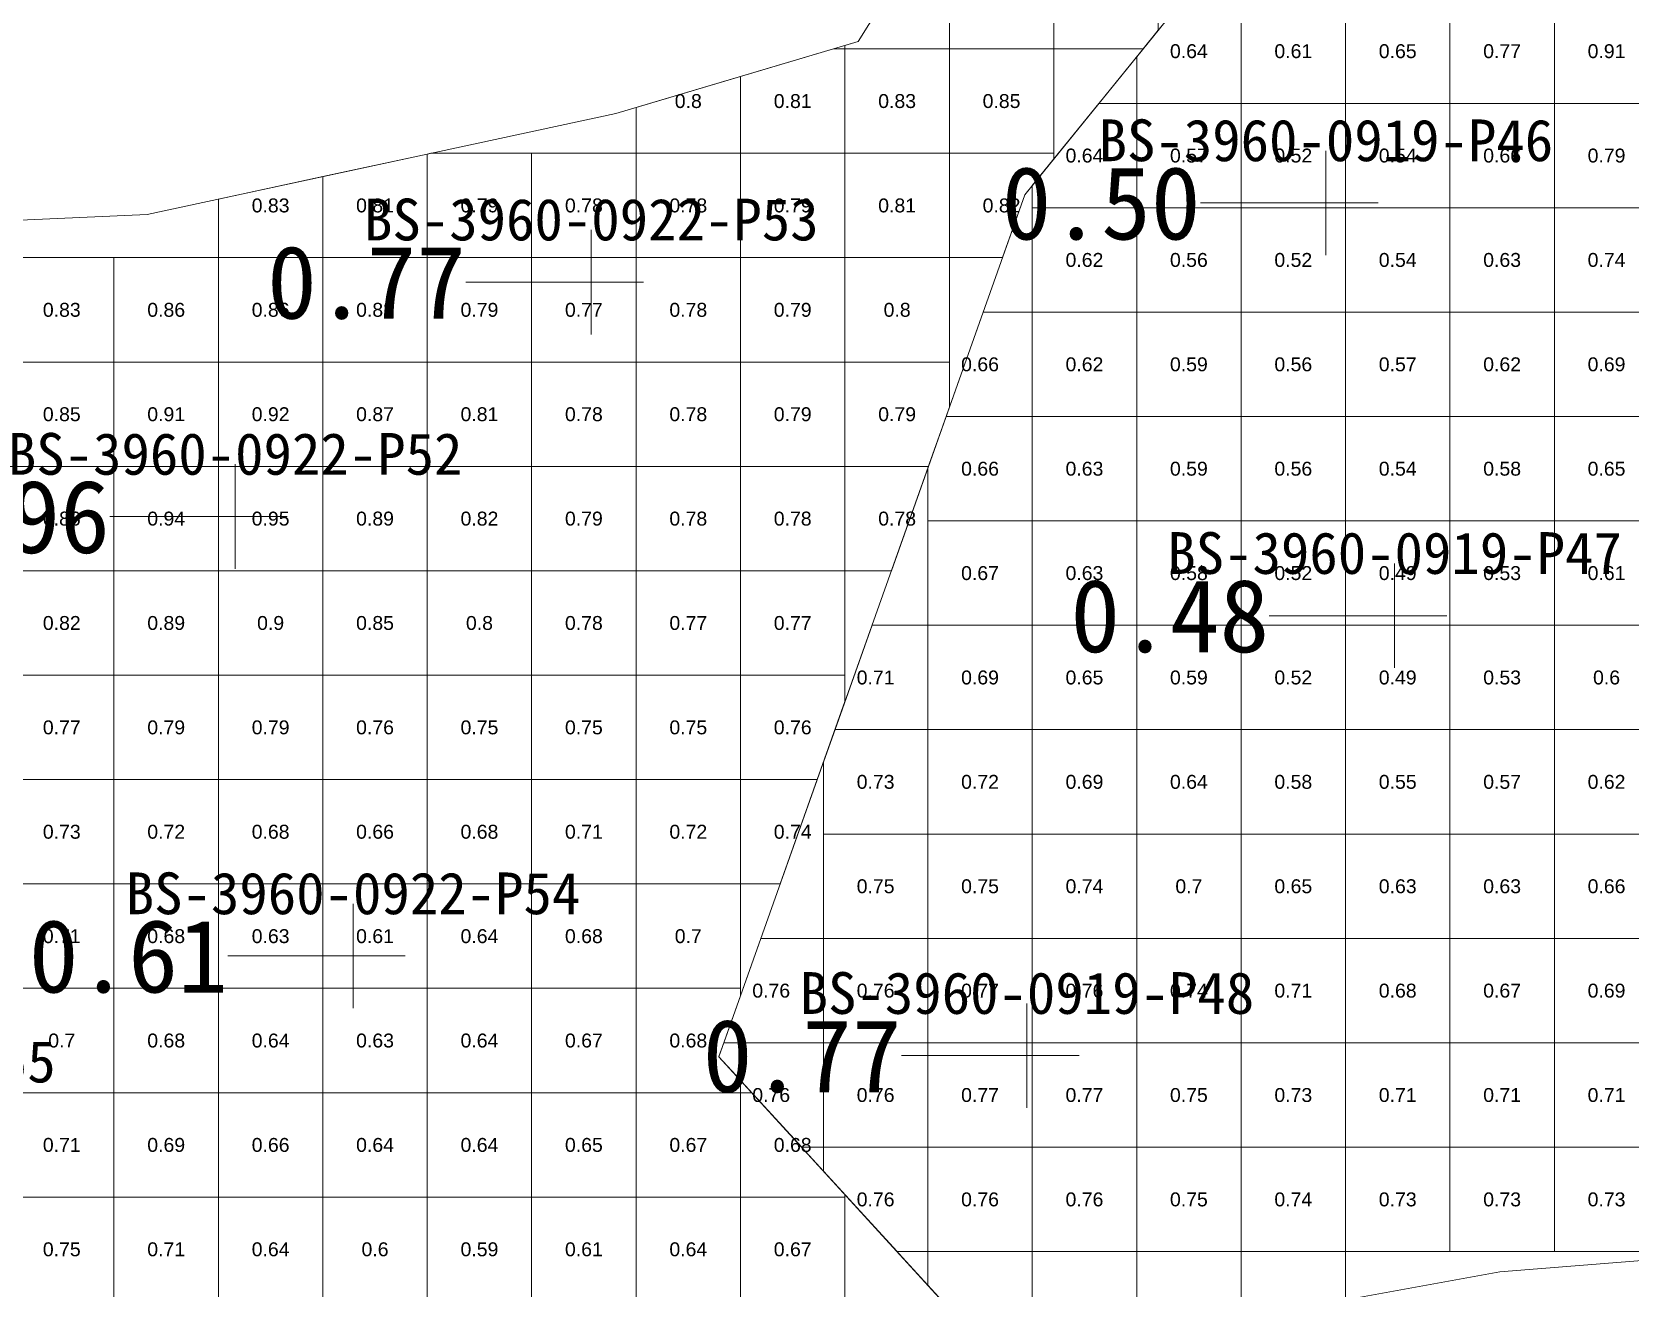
# Model space of a CAD drawing. Header units: inches. Extents: x 469941 to 470089, y 4349675 to 4349818.
# Drawn here: x 469972.74 to 469988.04, y 4349716.64 to 4349728.67 of the extents above; entities that cross this region are included whole.
import ezdxf
from ezdxf.enums import TextEntityAlignment as Align

# ---------------------------------------------------------------- set-up
doc = ezdxf.new("R2010")
doc.units = ezdxf.units.IN
doc.header["$MEASUREMENT"] = 0
for name, color, linetype, lineweight in [('点', 7, 'Continuous', 0), ('爆区方格网', 7, 'Continuous', 0), ('线条', 7, 'Continuous', 0), ('钻孔', 7, 'Continuous', 0)]:
    doc.layers.add(name, color=color, linetype=linetype, lineweight=lineweight)
doc.styles.add('3dmine_textStyle_2', font='arial.ttf', dxfattribs={"height": 1})
doc.styles.add('3dmine_textStyle_3', font='宋体.ttf', dxfattribs={"height": 1})

msp = doc.modelspace()

# ---------------------------------------------------------------- hatches: boundary and pattern name
at = {"layer": '钻孔', "linetype": 'Continuous', "lineweight": 0, "true_color": 0x00ffff, "extrusion": (0, 1, 0)}
for points in [[(-469986.132, 3950.341), (-469985.132, 3950.341), (-469985.132, 3961.341), (-469986.132, 3961.341)], [(-469979.097, 3949.799), (-469978.097, 3949.799), (-469978.097, 3960.799), (-469979.097, 3960.799)], [(-469975.686, 3949.511), (-469974.686, 3949.511), (-469974.686, 3960.511), (-469975.686, 3960.511)], [(-469976.815, 3949.744), (-469975.815, 3949.744), (-469975.815, 3960.744), (-469976.815, 3960.744)], [(-469983.269, 3950.273), (-469982.269, 3950.273), (-469982.269, 3961.273), (-469983.269, 3961.273)]]:
    msp.add_hatch(color=4, dxfattribs=at).paths.add_polyline_path(points, flags=0)
at = {"layer": '钻孔', "linetype": 'Continuous', "lineweight": 0, "true_color": 0x808080, "extrusion": (0, 1, 0)}
msp.add_hatch(color=8, dxfattribs=at).paths.add_polyline_path([(-469986.79, 3950.175), (-469985.79, 3950.175), (-469985.79, 3961.175), (-469986.79, 3961.175)], flags=0)

# ---------------------------------------------------------------- linework, layer by layer
at = {"color": 4, "linetype": 'Continuous', "lineweight": 0, "true_color": 0x00ffff}
for points, elevation in [([(469972.847, 4349709.899), (469978.678, 4349712.456), (469981.939, 4349715.99), (469979.319, 4349718.857), (469982.249, 4349727.115), (469984.579, 4349729.99), (469987.834, 4349733.99), (469991.471, 4349738.415), (469989.223, 4349741.815), (469986.713, 4349743.813), (469983.959, 4349741.274), (469982.799, 4349738.574), (469980.18, 4349735.846), (469981.395, 4349732.957), (469981.665, 4349730.202), (469980.653, 4349728.582), (469978.331, 4349727.894), (469973.844, 4349726.926), (469969.471, 4349726.729)], 3955.312), ([(469981.939, 4349715.989), (469979.319, 4349718.857), (469979.319, 4349718.857), (469982.249, 4349727.115), (469986.942, 4349732.905), (469991.471, 4349738.415), (469994.49, 4349741.345), (469997.35, 4349738.576), (469998.986, 4349737.677), (470002.076, 4349739.66), (470004.151, 4349742.268), (470007.875, 4349739.742), (470008.312, 4349737.589), (470004.433, 4349733.597), (470000.499, 4349729.542), (469994.936, 4349725.857), (469995.557, 4349724.011), (469997.537, 4349721.806), (469997.264, 4349719.129), (469994.922, 4349716.71), (469991.967, 4349717.209), (469986.797, 4349716.795), (469983.848, 4349716.26), (469981.939, 4349715.989)], 3955.55)]:
    msp.add_lwpolyline(points, dxfattribs=dict(at, elevation=elevation))
at = {"layer": '点', "color": 138, "linetype": 'Continuous', "lineweight": 0, "true_color": 0x004c4c}
for points, elevation in [([(469985.132, 4349726.536), (469985.132, 4349727.536)], 3961.341), ([(469985.632, 4349727.036), (469984.632, 4349727.036)], 3961.341), ([(469978.097, 4349725.777), (469978.097, 4349726.777)], 3960.799), ([(469978.597, 4349726.277), (469977.597, 4349726.277)], 3960.799), ([(469974.686, 4349723.532), (469974.686, 4349724.532)], 3960.511), ([(469975.186, 4349724.032), (469974.186, 4349724.032)], 3960.511), ([(469985.79, 4349722.582), (469985.79, 4349723.582)], 3961.175), ([(469986.29, 4349723.082), (469985.29, 4349723.082)], 3961.175), ([(469975.815, 4349719.322), (469975.815, 4349720.322)], 3960.744), ([(469976.315, 4349719.822), (469975.315, 4349719.822)], 3960.744), ([(469982.269, 4349718.367), (469982.269, 4349719.367)], 3961.273), ([(469982.769, 4349718.867), (469981.769, 4349718.867)], 3961.273)]:
    msp.add_lwpolyline(points, dxfattribs=dict(at, elevation=elevation))
at = {"layer": '爆区方格网', "color": 4, "linetype": 'Continuous', "lineweight": 0, "true_color": 0x00ffff}
for points, elevation in [([(469981.526, 4349728.512), (469980.526, 4349728.512), (469980.526, 4349728.545), (469980.653, 4349728.582), (469981.233, 4349729.512), (469981.526, 4349729.512), (469981.526, 4349728.512)], 3960.82), ([(469982.526, 4349728.512), (469981.526, 4349728.512), (469981.526, 4349729.512), (469982.526, 4349729.512), (469982.526, 4349728.512)], 3960.82), ([(469983.526, 4349728.691), (469983.381, 4349728.512), (469982.526, 4349728.512), (469982.526, 4349729.512), (469983.526, 4349729.512), (469983.526, 4349728.691)], 3960.82), ([(469984.32, 4349727.99), (469983.32, 4349727.99), (469983.32, 4349728.437), (469983.769, 4349728.99), (469984.32, 4349728.99), (469984.32, 4349727.99)], 3961.273), ([(469985.32, 4349727.99), (469984.32, 4349727.99), (469984.32, 4349728.99), (469985.32, 4349728.99), (469985.32, 4349727.99)], 3961.273), ([(469986.32, 4349727.99), (469985.32, 4349727.99), (469985.32, 4349728.99), (469986.32, 4349728.99), (469986.32, 4349727.99)], 3961.273), ([(469987.32, 4349727.99), (469986.32, 4349727.99), (469986.32, 4349728.99), (469987.32, 4349728.99), (469987.32, 4349727.99)], 3961.273), ([(469988.32, 4349727.99), (469987.32, 4349727.99), (469987.32, 4349728.99), (469988.32, 4349728.99), (469988.32, 4349727.99)], 3961.273), ([(469980.526, 4349727.512), (469979.526, 4349727.512), (469979.526, 4349728.248), (469980.416, 4349728.512), (469980.526, 4349728.512), (469980.526, 4349727.512)], 3960.82), ([(469981.526, 4349727.512), (469980.526, 4349727.512), (469980.526, 4349728.512), (469981.526, 4349728.512), (469981.526, 4349727.512)], 3960.82), ([(469982.526, 4349727.512), (469981.526, 4349727.512), (469981.526, 4349728.512), (469982.526, 4349728.512), (469982.526, 4349727.512)], 3960.82), ([(469979.526, 4349727.512), (469978.526, 4349727.512), (469978.526, 4349727.951), (469979.526, 4349728.248), (469979.526, 4349727.512)], 3960.82), ([(469983.32, 4349726.99), (469982.32, 4349726.99), (469982.32, 4349727.203), (469982.958, 4349727.99), (469983.32, 4349727.99), (469983.32, 4349726.99)], 3961.273), ([(469984.32, 4349726.99), (469983.32, 4349726.99), (469983.32, 4349727.99), (469984.32, 4349727.99), (469984.32, 4349726.99)], 3961.273), ([(469985.32, 4349726.99), (469984.32, 4349726.99), (469984.32, 4349727.99), (469985.32, 4349727.99), (469985.32, 4349726.99)], 3961.273), ([(469986.32, 4349726.99), (469985.32, 4349726.99), (469985.32, 4349727.99), (469986.32, 4349727.99), (469986.32, 4349726.99)], 3961.273), ([(469987.32, 4349726.99), (469986.32, 4349726.99), (469986.32, 4349727.99), (469987.32, 4349727.99), (469987.32, 4349726.99)], 3961.273), ([(469988.32, 4349726.99), (469987.32, 4349726.99), (469987.32, 4349727.99), (469988.32, 4349727.99), (469988.32, 4349726.99)], 3961.273), ([(469976.526, 4349726.512), (469975.526, 4349726.512), (469975.526, 4349727.289), (469976.526, 4349727.504), (469976.526, 4349726.512)], 3960.82), ([(469977.526, 4349726.512), (469976.526, 4349726.512), (469976.526, 4349727.504), (469976.561, 4349727.512), (469977.526, 4349727.512), (469977.526, 4349726.512)], 3960.82), ([(469978.526, 4349726.512), (469977.526, 4349726.512), (469977.526, 4349727.512), (469978.526, 4349727.512), (469978.526, 4349726.512)], 3960.82), ([(469979.526, 4349726.512), (469978.526, 4349726.512), (469978.526, 4349727.512), (469979.526, 4349727.512), (469979.526, 4349726.512)], 3960.82), ([(469980.526, 4349726.512), (469979.526, 4349726.512), (469979.526, 4349727.512), (469980.526, 4349727.512), (469980.526, 4349726.512)], 3960.82), ([(469981.526, 4349726.512), (469980.526, 4349726.512), (469980.526, 4349727.512), (469981.526, 4349727.512), (469981.526, 4349726.512)], 3960.82), ([(469982.526, 4349727.457), (469982.249, 4349727.115), (469982.035, 4349726.512), (469981.526, 4349726.512), (469981.526, 4349727.512), (469982.526, 4349727.512), (469982.526, 4349727.457)], 3960.82), ([(469975.526, 4349726.512), (469974.526, 4349726.512), (469974.526, 4349727.073), (469975.526, 4349727.289), (469975.526, 4349726.512)], 3960.82), ([(469983.32, 4349725.99), (469982.32, 4349725.99), (469982.32, 4349726.99), (469983.32, 4349726.99), (469983.32, 4349725.99)], 3961.273), ([(469984.32, 4349725.99), (469983.32, 4349725.99), (469983.32, 4349726.99), (469984.32, 4349726.99), (469984.32, 4349725.99)], 3961.273), ([(469985.32, 4349725.99), (469984.32, 4349725.99), (469984.32, 4349726.99), (469985.32, 4349726.99), (469985.32, 4349725.99)], 3961.273), ([(469986.32, 4349725.99), (469985.32, 4349725.99), (469985.32, 4349726.99), (469986.32, 4349726.99), (469986.32, 4349725.99)], 3961.273), ([(469987.32, 4349725.99), (469986.32, 4349725.99), (469986.32, 4349726.99), (469987.32, 4349726.99), (469987.32, 4349725.99)], 3961.273), ([(469988.32, 4349725.99), (469987.32, 4349725.99), (469987.32, 4349726.99), (469988.32, 4349726.99), (469988.32, 4349725.99)], 3961.273), ([(469973.526, 4349725.512), (469972.526, 4349725.512), (469972.526, 4349726.512), (469973.526, 4349726.512), (469973.526, 4349725.512)], 3960.82), ([(469974.526, 4349725.512), (469973.526, 4349725.512), (469973.526, 4349726.512), (469974.526, 4349726.512), (469974.526, 4349725.512)], 3960.82), ([(469975.526, 4349725.512), (469974.526, 4349725.512), (469974.526, 4349726.512), (469975.526, 4349726.512), (469975.526, 4349725.512)], 3960.82), ([(469976.526, 4349725.512), (469975.526, 4349725.512), (469975.526, 4349726.512), (469976.526, 4349726.512), (469976.526, 4349725.512)], 3960.82), ([(469977.526, 4349725.512), (469976.526, 4349725.512), (469976.526, 4349726.512), (469977.526, 4349726.512), (469977.526, 4349725.512)], 3960.82), ([(469978.526, 4349725.512), (469977.526, 4349725.512), (469977.526, 4349726.512), (469978.526, 4349726.512), (469978.526, 4349725.512)], 3960.82), ([(469979.526, 4349725.512), (469978.526, 4349725.512), (469978.526, 4349726.512), (469979.526, 4349726.512), (469979.526, 4349725.512)], 3960.82), ([(469980.526, 4349725.512), (469979.526, 4349725.512), (469979.526, 4349726.512), (469980.526, 4349726.512), (469980.526, 4349725.512)], 3960.82), ([(469981.526, 4349725.512), (469980.526, 4349725.512), (469980.526, 4349726.512), (469981.526, 4349726.512), (469981.526, 4349725.512)], 3960.82), ([(469982.32, 4349724.99), (469981.495, 4349724.99), (469981.85, 4349725.99), (469982.32, 4349725.99), (469982.32, 4349724.99)], 3961.273), ([(469983.32, 4349724.99), (469982.32, 4349724.99), (469982.32, 4349725.99), (469983.32, 4349725.99), (469983.32, 4349724.99)], 3961.273), ([(469984.32, 4349724.99), (469983.32, 4349724.99), (469983.32, 4349725.99), (469984.32, 4349725.99), (469984.32, 4349724.99)], 3961.273), ([(469985.32, 4349724.99), (469984.32, 4349724.99), (469984.32, 4349725.99), (469985.32, 4349725.99), (469985.32, 4349724.99)], 3961.273), ([(469986.32, 4349724.99), (469985.32, 4349724.99), (469985.32, 4349725.99), (469986.32, 4349725.99), (469986.32, 4349724.99)], 3961.273), ([(469987.32, 4349724.99), (469986.32, 4349724.99), (469986.32, 4349725.99), (469987.32, 4349725.99), (469987.32, 4349724.99)], 3961.273), ([(469988.32, 4349724.99), (469987.32, 4349724.99), (469987.32, 4349725.99), (469988.32, 4349725.99), (469988.32, 4349724.99)], 3961.273), ([(469973.526, 4349724.512), (469972.526, 4349724.512), (469972.526, 4349725.512), (469973.526, 4349725.512), (469973.526, 4349724.512)], 3960.82), ([(469974.526, 4349724.512), (469973.526, 4349724.512), (469973.526, 4349725.512), (469974.526, 4349725.512), (469974.526, 4349724.512)], 3960.82), ([(469975.526, 4349724.512), (469974.526, 4349724.512), (469974.526, 4349725.512), (469975.526, 4349725.512), (469975.526, 4349724.512)], 3960.82), ([(469976.526, 4349724.512), (469975.526, 4349724.512), (469975.526, 4349725.512), (469976.526, 4349725.512), (469976.526, 4349724.512)], 3960.82), ([(469977.526, 4349724.512), (469976.526, 4349724.512), (469976.526, 4349725.512), (469977.526, 4349725.512), (469977.526, 4349724.512)], 3960.82), ([(469978.526, 4349724.512), (469977.526, 4349724.512), (469977.526, 4349725.512), (469978.526, 4349725.512), (469978.526, 4349724.512)], 3960.82), ([(469979.526, 4349724.512), (469978.526, 4349724.512), (469978.526, 4349725.512), (469979.526, 4349725.512), (469979.526, 4349724.512)], 3960.82), ([(469980.526, 4349724.512), (469979.526, 4349724.512), (469979.526, 4349725.512), (469980.526, 4349725.512), (469980.526, 4349724.512)], 3960.82), ([(469981.526, 4349725.078), (469981.325, 4349724.512), (469980.526, 4349724.512), (469980.526, 4349725.512), (469981.526, 4349725.512), (469981.526, 4349725.078)], 3960.82), ([(469982.32, 4349723.99), (469981.32, 4349723.99), (469981.32, 4349724.498), (469981.495, 4349724.99), (469982.32, 4349724.99), (469982.32, 4349723.99)], 3961.273), ([(469983.32, 4349723.99), (469982.32, 4349723.99), (469982.32, 4349724.99), (469983.32, 4349724.99), (469983.32, 4349723.99)], 3961.273), ([(469984.32, 4349723.99), (469983.32, 4349723.99), (469983.32, 4349724.99), (469984.32, 4349724.99), (469984.32, 4349723.99)], 3961.273), ([(469985.32, 4349723.99), (469984.32, 4349723.99), (469984.32, 4349724.99), (469985.32, 4349724.99), (469985.32, 4349723.99)], 3961.273), ([(469986.32, 4349723.99), (469985.32, 4349723.99), (469985.32, 4349724.99), (469986.32, 4349724.99), (469986.32, 4349723.99)], 3961.273), ([(469987.32, 4349723.99), (469986.32, 4349723.99), (469986.32, 4349724.99), (469987.32, 4349724.99), (469987.32, 4349723.99)], 3961.273), ([(469988.32, 4349723.99), (469987.32, 4349723.99), (469987.32, 4349724.99), (469988.32, 4349724.99), (469988.32, 4349723.99)], 3961.273), ([(469973.526, 4349723.512), (469972.526, 4349723.512), (469972.526, 4349724.512), (469973.526, 4349724.512), (469973.526, 4349723.512)], 3960.82), ([(469974.526, 4349723.512), (469973.526, 4349723.512), (469973.526, 4349724.512), (469974.526, 4349724.512), (469974.526, 4349723.512)], 3960.82), ([(469975.526, 4349723.512), (469974.526, 4349723.512), (469974.526, 4349724.512), (469975.526, 4349724.512), (469975.526, 4349723.512)], 3960.82), ([(469976.526, 4349723.512), (469975.526, 4349723.512), (469975.526, 4349724.512), (469976.526, 4349724.512), (469976.526, 4349723.512)], 3960.82), ([(469977.526, 4349723.512), (469976.526, 4349723.512), (469976.526, 4349724.512), (469977.526, 4349724.512), (469977.526, 4349723.512)], 3960.82), ([(469978.526, 4349723.512), (469977.526, 4349723.512), (469977.526, 4349724.512), (469978.526, 4349724.512), (469978.526, 4349723.512)], 3960.82), ([(469979.526, 4349723.512), (469978.526, 4349723.512), (469978.526, 4349724.512), (469979.526, 4349724.512), (469979.526, 4349723.512)], 3960.82), ([(469980.526, 4349723.512), (469979.526, 4349723.512), (469979.526, 4349724.512), (469980.526, 4349724.512), (469980.526, 4349723.512)], 3960.82), ([(469980.971, 4349723.512), (469980.526, 4349723.512), (469980.526, 4349724.512), (469981.325, 4349724.512), (469980.971, 4349723.512)], 3960.82), ([(469982.32, 4349722.99), (469981.32, 4349722.99), (469981.32, 4349723.99), (469982.32, 4349723.99), (469982.32, 4349722.99)], 3961.273), ([(469983.32, 4349722.99), (469982.32, 4349722.99), (469982.32, 4349723.99), (469983.32, 4349723.99), (469983.32, 4349722.99)], 3961.273), ([(469984.32, 4349722.99), (469983.32, 4349722.99), (469983.32, 4349723.99), (469984.32, 4349723.99), (469984.32, 4349722.99)], 3961.273), ([(469985.32, 4349722.99), (469984.32, 4349722.99), (469984.32, 4349723.99), (469985.32, 4349723.99), (469985.32, 4349722.99)], 3961.273), ([(469986.32, 4349722.99), (469985.32, 4349722.99), (469985.32, 4349723.99), (469986.32, 4349723.99), (469986.32, 4349722.99)], 3961.273), ([(469987.32, 4349722.99), (469986.32, 4349722.99), (469986.32, 4349723.99), (469987.32, 4349723.99), (469987.32, 4349722.99)], 3961.273), ([(469988.32, 4349722.99), (469987.32, 4349722.99), (469987.32, 4349723.99), (469988.32, 4349723.99), (469988.32, 4349722.99)], 3961.273), ([(469973.526, 4349722.512), (469972.526, 4349722.512), (469972.526, 4349723.512), (469973.526, 4349723.512), (469973.526, 4349722.512)], 3960.82), ([(469974.526, 4349722.512), (469973.526, 4349722.512), (469973.526, 4349723.512), (469974.526, 4349723.512), (469974.526, 4349722.512)], 3960.82), ([(469975.526, 4349722.512), (469974.526, 4349722.512), (469974.526, 4349723.512), (469975.526, 4349723.512), (469975.526, 4349722.512)], 3960.82), ([(469976.526, 4349722.512), (469975.526, 4349722.512), (469975.526, 4349723.512), (469976.526, 4349723.512), (469976.526, 4349722.512)], 3960.82), ([(469977.526, 4349722.512), (469976.526, 4349722.512), (469976.526, 4349723.512), (469977.526, 4349723.512), (469977.526, 4349722.512)], 3960.82), ([(469978.526, 4349722.512), (469977.526, 4349722.512), (469977.526, 4349723.512), (469978.526, 4349723.512), (469978.526, 4349722.512)], 3960.82), ([(469979.526, 4349722.512), (469978.526, 4349722.512), (469978.526, 4349723.512), (469979.526, 4349723.512), (469979.526, 4349722.512)], 3960.82), ([(469980.526, 4349722.512), (469979.526, 4349722.512), (469979.526, 4349723.512), (469980.526, 4349723.512), (469980.526, 4349722.512)], 3960.82), ([(469981.32, 4349721.99), (469980.431, 4349721.99), (469980.786, 4349722.99), (469981.32, 4349722.99), (469981.32, 4349721.99)], 3961.273), ([(469982.32, 4349721.99), (469981.32, 4349721.99), (469981.32, 4349722.99), (469982.32, 4349722.99), (469982.32, 4349721.99)], 3961.273), ([(469983.32, 4349721.99), (469982.32, 4349721.99), (469982.32, 4349722.99), (469983.32, 4349722.99), (469983.32, 4349721.99)], 3961.273), ([(469984.32, 4349721.99), (469983.32, 4349721.99), (469983.32, 4349722.99), (469984.32, 4349722.99), (469984.32, 4349721.99)], 3961.273), ([(469985.32, 4349721.99), (469984.32, 4349721.99), (469984.32, 4349722.99), (469985.32, 4349722.99), (469985.32, 4349721.99)], 3961.273), ([(469986.32, 4349721.99), (469985.32, 4349721.99), (469985.32, 4349722.99), (469986.32, 4349722.99), (469986.32, 4349721.99)], 3961.273), ([(469987.32, 4349721.99), (469986.32, 4349721.99), (469986.32, 4349722.99), (469987.32, 4349722.99), (469987.32, 4349721.99)], 3961.273), ([(469988.32, 4349721.99), (469987.32, 4349721.99), (469987.32, 4349722.99), (469988.32, 4349722.99), (469988.32, 4349721.99)], 3961.273), ([(469973.526, 4349721.512), (469972.526, 4349721.512), (469972.526, 4349722.512), (469973.526, 4349722.512), (469973.526, 4349721.512)], 3960.82), ([(469974.526, 4349721.512), (469973.526, 4349721.512), (469973.526, 4349722.512), (469974.526, 4349722.512), (469974.526, 4349721.512)], 3960.82), ([(469975.526, 4349721.512), (469974.526, 4349721.512), (469974.526, 4349722.512), (469975.526, 4349722.512), (469975.526, 4349721.512)], 3960.82), ([(469976.526, 4349721.512), (469975.526, 4349721.512), (469975.526, 4349722.512), (469976.526, 4349722.512), (469976.526, 4349721.512)], 3960.82), ([(469977.526, 4349721.512), (469976.526, 4349721.512), (469976.526, 4349722.512), (469977.526, 4349722.512), (469977.526, 4349721.512)], 3960.82), ([(469978.526, 4349721.512), (469977.526, 4349721.512), (469977.526, 4349722.512), (469978.526, 4349722.512), (469978.526, 4349721.512)], 3960.82), ([(469979.526, 4349721.512), (469978.526, 4349721.512), (469978.526, 4349722.512), (469979.526, 4349722.512), (469979.526, 4349721.512)], 3960.82), ([(469980.526, 4349722.259), (469980.261, 4349721.512), (469979.526, 4349721.512), (469979.526, 4349722.512), (469980.526, 4349722.512), (469980.526, 4349722.259)], 3960.82), ([(469981.32, 4349720.99), (469980.32, 4349720.99), (469980.32, 4349721.679), (469980.431, 4349721.99), (469981.32, 4349721.99), (469981.32, 4349720.99)], 3961.273), ([(469982.32, 4349720.99), (469981.32, 4349720.99), (469981.32, 4349721.99), (469982.32, 4349721.99), (469982.32, 4349720.99)], 3961.273), ([(469983.32, 4349720.99), (469982.32, 4349720.99), (469982.32, 4349721.99), (469983.32, 4349721.99), (469983.32, 4349720.99)], 3961.273), ([(469984.32, 4349720.99), (469983.32, 4349720.99), (469983.32, 4349721.99), (469984.32, 4349721.99), (469984.32, 4349720.99)], 3961.273), ([(469985.32, 4349720.99), (469984.32, 4349720.99), (469984.32, 4349721.99), (469985.32, 4349721.99), (469985.32, 4349720.99)], 3961.273), ([(469986.32, 4349720.99), (469985.32, 4349720.99), (469985.32, 4349721.99), (469986.32, 4349721.99), (469986.32, 4349720.99)], 3961.273), ([(469987.32, 4349720.99), (469986.32, 4349720.99), (469986.32, 4349721.99), (469987.32, 4349721.99), (469987.32, 4349720.99)], 3961.273), ([(469988.32, 4349720.99), (469987.32, 4349720.99), (469987.32, 4349721.99), (469988.32, 4349721.99), (469988.32, 4349720.99)], 3961.273), ([(469973.526, 4349720.512), (469972.526, 4349720.512), (469972.526, 4349721.512), (469973.526, 4349721.512), (469973.526, 4349720.512)], 3960.82), ([(469974.526, 4349720.512), (469973.526, 4349720.512), (469973.526, 4349721.512), (469974.526, 4349721.512), (469974.526, 4349720.512)], 3960.82), ([(469975.526, 4349720.512), (469974.526, 4349720.512), (469974.526, 4349721.512), (469975.526, 4349721.512), (469975.526, 4349720.512)], 3960.82), ([(469976.526, 4349720.512), (469975.526, 4349720.512), (469975.526, 4349721.512), (469976.526, 4349721.512), (469976.526, 4349720.512)], 3960.82), ([(469977.526, 4349720.512), (469976.526, 4349720.512), (469976.526, 4349721.512), (469977.526, 4349721.512), (469977.526, 4349720.512)], 3960.82), ([(469978.526, 4349720.512), (469977.526, 4349720.512), (469977.526, 4349721.512), (469978.526, 4349721.512), (469978.526, 4349720.512)], 3960.82), ([(469979.526, 4349720.512), (469978.526, 4349720.512), (469978.526, 4349721.512), (469979.526, 4349721.512), (469979.526, 4349720.512)], 3960.82), ([(469979.906, 4349720.512), (469979.526, 4349720.512), (469979.526, 4349721.512), (469980.261, 4349721.512), (469979.906, 4349720.512)], 3960.82), ([(469981.32, 4349719.99), (469980.32, 4349719.99), (469980.32, 4349720.99), (469981.32, 4349720.99), (469981.32, 4349719.99)], 3961.273), ([(469982.32, 4349719.99), (469981.32, 4349719.99), (469981.32, 4349720.99), (469982.32, 4349720.99), (469982.32, 4349719.99)], 3961.273), ([(469983.32, 4349719.99), (469982.32, 4349719.99), (469982.32, 4349720.99), (469983.32, 4349720.99), (469983.32, 4349719.99)], 3961.273), ([(469984.32, 4349719.99), (469983.32, 4349719.99), (469983.32, 4349720.99), (469984.32, 4349720.99), (469984.32, 4349719.99)], 3961.273), ([(469985.32, 4349719.99), (469984.32, 4349719.99), (469984.32, 4349720.99), (469985.32, 4349720.99), (469985.32, 4349719.99)], 3961.273), ([(469986.32, 4349719.99), (469985.32, 4349719.99), (469985.32, 4349720.99), (469986.32, 4349720.99), (469986.32, 4349719.99)], 3961.273), ([(469987.32, 4349719.99), (469986.32, 4349719.99), (469986.32, 4349720.99), (469987.32, 4349720.99), (469987.32, 4349719.99)], 3961.273), ([(469988.32, 4349719.99), (469987.32, 4349719.99), (469987.32, 4349720.99), (469988.32, 4349720.99), (469988.32, 4349719.99)], 3961.273), ([(469973.526, 4349719.512), (469972.526, 4349719.512), (469972.526, 4349720.512), (469973.526, 4349720.512), (469973.526, 4349719.512)], 3960.82), ([(469974.526, 4349719.512), (469973.526, 4349719.512), (469973.526, 4349720.512), (469974.526, 4349720.512), (469974.526, 4349719.512)], 3960.82), ([(469975.526, 4349719.512), (469974.526, 4349719.512), (469974.526, 4349720.512), (469975.526, 4349720.512), (469975.526, 4349719.512)], 3960.82), ([(469976.526, 4349719.512), (469975.526, 4349719.512), (469975.526, 4349720.512), (469976.526, 4349720.512), (469976.526, 4349719.512)], 3960.82), ([(469977.526, 4349719.512), (469976.526, 4349719.512), (469976.526, 4349720.512), (469977.526, 4349720.512), (469977.526, 4349719.512)], 3960.82), ([(469978.526, 4349719.512), (469977.526, 4349719.512), (469977.526, 4349720.512), (469978.526, 4349720.512), (469978.526, 4349719.512)], 3960.82), ([(469979.526, 4349719.512), (469978.526, 4349719.512), (469978.526, 4349720.512), (469979.526, 4349720.512), (469979.526, 4349719.512)], 3960.82), ([(469980.32, 4349718.99), (469979.366, 4349718.99), (469979.721, 4349719.99), (469980.32, 4349719.99), (469980.32, 4349718.99)], 3961.273), ([(469981.32, 4349718.99), (469980.32, 4349718.99), (469980.32, 4349719.99), (469981.32, 4349719.99), (469981.32, 4349718.99)], 3961.273), ([(469982.32, 4349718.99), (469981.32, 4349718.99), (469981.32, 4349719.99), (469982.32, 4349719.99), (469982.32, 4349718.99)], 3961.273), ([(469983.32, 4349718.99), (469982.32, 4349718.99), (469982.32, 4349719.99), (469983.32, 4349719.99), (469983.32, 4349718.99)], 3961.273), ([(469984.32, 4349718.99), (469983.32, 4349718.99), (469983.32, 4349719.99), (469984.32, 4349719.99), (469984.32, 4349718.99)], 3961.273), ([(469985.32, 4349718.99), (469984.32, 4349718.99), (469984.32, 4349719.99), (469985.32, 4349719.99), (469985.32, 4349718.99)], 3961.273), ([(469986.32, 4349718.99), (469985.32, 4349718.99), (469985.32, 4349719.99), (469986.32, 4349719.99), (469986.32, 4349718.99)], 3961.273), ([(469987.32, 4349718.99), (469986.32, 4349718.99), (469986.32, 4349719.99), (469987.32, 4349719.99), (469987.32, 4349718.99)], 3961.273), ([(469988.32, 4349718.99), (469987.32, 4349718.99), (469987.32, 4349719.99), (469988.32, 4349719.99), (469988.32, 4349718.99)], 3961.273), ([(469973.526, 4349718.512), (469972.526, 4349718.512), (469972.526, 4349719.512), (469973.526, 4349719.512), (469973.526, 4349718.512)], 3960.82), ([(469974.526, 4349718.512), (469973.526, 4349718.512), (469973.526, 4349719.512), (469974.526, 4349719.512), (469974.526, 4349718.512)], 3960.82), ([(469975.526, 4349718.512), (469974.526, 4349718.512), (469974.526, 4349719.512), (469975.526, 4349719.512), (469975.526, 4349718.512)], 3960.82), ([(469976.526, 4349718.512), (469975.526, 4349718.512), (469975.526, 4349719.512), (469976.526, 4349719.512), (469976.526, 4349718.512)], 3960.82), ([(469977.526, 4349718.512), (469976.526, 4349718.512), (469976.526, 4349719.512), (469977.526, 4349719.512), (469977.526, 4349718.512)], 3960.82), ([(469978.526, 4349718.512), (469977.526, 4349718.512), (469977.526, 4349719.512), (469978.526, 4349719.512), (469978.526, 4349718.512)], 3960.82), ([(469979.526, 4349719.44), (469979.319, 4349718.857), (469979.526, 4349718.631), (469979.526, 4349718.512), (469978.526, 4349718.512), (469978.526, 4349719.512), (469979.526, 4349719.512), (469979.526, 4349719.44)], 3960.82), ([(469980.32, 4349717.99), (469980.112, 4349717.99), (469979.32, 4349718.856), (469979.32, 4349718.86), (469979.366, 4349718.99), (469980.32, 4349718.99), (469980.32, 4349717.99)], 3961.273), ([(469981.32, 4349717.99), (469980.32, 4349717.99), (469980.32, 4349718.99), (469981.32, 4349718.99), (469981.32, 4349717.99)], 3961.273), ([(469982.32, 4349717.99), (469981.32, 4349717.99), (469981.32, 4349718.99), (469982.32, 4349718.99), (469982.32, 4349717.99)], 3961.273), ([(469983.32, 4349717.99), (469982.32, 4349717.99), (469982.32, 4349718.99), (469983.32, 4349718.99), (469983.32, 4349717.99)], 3961.273), ([(469984.32, 4349717.99), (469983.32, 4349717.99), (469983.32, 4349718.99), (469984.32, 4349718.99), (469984.32, 4349717.99)], 3961.273), ([(469985.32, 4349717.99), (469984.32, 4349717.99), (469984.32, 4349718.99), (469985.32, 4349718.99), (469985.32, 4349717.99)], 3961.273), ([(469986.32, 4349717.99), (469985.32, 4349717.99), (469985.32, 4349718.99), (469986.32, 4349718.99), (469986.32, 4349717.99)], 3961.273), ([(469987.32, 4349717.99), (469986.32, 4349717.99), (469986.32, 4349718.99), (469987.32, 4349718.99), (469987.32, 4349717.99)], 3961.273), ([(469988.32, 4349717.99), (469987.32, 4349717.99), (469987.32, 4349718.99), (469988.32, 4349718.99), (469988.32, 4349717.99)], 3961.273), ([(469973.526, 4349717.512), (469972.526, 4349717.512), (469972.526, 4349718.512), (469973.526, 4349718.512), (469973.526, 4349717.512)], 3960.82), ([(469974.526, 4349717.512), (469973.526, 4349717.512), (469973.526, 4349718.512), (469974.526, 4349718.512), (469974.526, 4349717.512)], 3960.82), ([(469975.526, 4349717.512), (469974.526, 4349717.512), (469974.526, 4349718.512), (469975.526, 4349718.512), (469975.526, 4349717.512)], 3960.82), ([(469976.526, 4349717.512), (469975.526, 4349717.512), (469975.526, 4349718.512), (469976.526, 4349718.512), (469976.526, 4349717.512)], 3960.82), ([(469977.526, 4349717.512), (469976.526, 4349717.512), (469976.526, 4349718.512), (469977.526, 4349718.512), (469977.526, 4349717.512)], 3960.82), ([(469978.526, 4349717.512), (469977.526, 4349717.512), (469977.526, 4349718.512), (469978.526, 4349718.512), (469978.526, 4349717.512)], 3960.82), ([(469979.526, 4349717.512), (469978.526, 4349717.512), (469978.526, 4349718.512), (469979.526, 4349718.512), (469979.526, 4349717.512)], 3960.82), ([(469980.526, 4349717.536), (469980.526, 4349717.512), (469979.526, 4349717.512), (469979.526, 4349718.512), (469979.635, 4349718.512), (469980.526, 4349717.536)], 3960.82), ([(469981.32, 4349716.99), (469981.025, 4349716.99), (469980.32, 4349717.762), (469980.32, 4349717.99), (469981.32, 4349717.99), (469981.32, 4349716.99)], 3961.273), ([(469982.32, 4349716.99), (469981.32, 4349716.99), (469981.32, 4349717.99), (469982.32, 4349717.99), (469982.32, 4349716.99)], 3961.273), ([(469983.32, 4349716.99), (469982.32, 4349716.99), (469982.32, 4349717.99), (469983.32, 4349717.99), (469983.32, 4349716.99)], 3961.273), ([(469984.32, 4349716.99), (469983.32, 4349716.99), (469983.32, 4349717.99), (469984.32, 4349717.99), (469984.32, 4349716.99)], 3961.273), ([(469985.32, 4349716.99), (469984.32, 4349716.99), (469984.32, 4349717.99), (469985.32, 4349717.99), (469985.32, 4349716.99)], 3961.273), ([(469986.32, 4349716.99), (469985.32, 4349716.99), (469985.32, 4349717.99), (469986.32, 4349717.99), (469986.32, 4349716.99)], 3961.273), ([(469987.32, 4349716.99), (469986.32, 4349716.99), (469986.32, 4349717.99), (469987.32, 4349717.99), (469987.32, 4349716.99)], 3961.273), ([(469988.32, 4349716.99), (469987.32, 4349716.99), (469987.32, 4349717.99), (469988.32, 4349717.99), (469988.32, 4349716.99)], 3961.273), ([(469973.526, 4349716.512), (469972.526, 4349716.512), (469972.526, 4349717.512), (469973.526, 4349717.512), (469973.526, 4349716.512)], 3960.82), ([(469974.526, 4349716.512), (469973.526, 4349716.512), (469973.526, 4349717.512), (469974.526, 4349717.512), (469974.526, 4349716.512)], 3960.82), ([(469975.526, 4349716.512), (469974.526, 4349716.512), (469974.526, 4349717.512), (469975.526, 4349717.512), (469975.526, 4349716.512)], 3960.82), ([(469976.526, 4349716.512), (469975.526, 4349716.512), (469975.526, 4349717.512), (469976.526, 4349717.512), (469976.526, 4349716.512)], 3960.82), ([(469977.526, 4349716.512), (469976.526, 4349716.512), (469976.526, 4349717.512), (469977.526, 4349717.512), (469977.526, 4349716.512)], 3960.82), ([(469978.526, 4349716.512), (469977.526, 4349716.512), (469977.526, 4349717.512), (469978.526, 4349717.512), (469978.526, 4349716.512)], 3960.82), ([(469979.526, 4349716.512), (469978.526, 4349716.512), (469978.526, 4349717.512), (469979.526, 4349717.512), (469979.526, 4349716.512)], 3960.82), ([(469980.526, 4349716.512), (469979.526, 4349716.512), (469979.526, 4349717.512), (469980.526, 4349717.512), (469980.526, 4349716.512)], 3960.82), ([(469982.32, 4349716.043), (469981.947, 4349715.99), (469981.939, 4349715.99), (469981.32, 4349716.667), (469981.32, 4349716.99), (469982.32, 4349716.99), (469982.32, 4349716.043)], 3961.273), ([(469983.32, 4349716.185), (469982.32, 4349716.043), (469982.32, 4349716.99), (469983.32, 4349716.99), (469983.32, 4349716.185)], 3961.273), ([(469984.32, 4349716.346), (469983.848, 4349716.26), (469983.32, 4349716.185), (469983.32, 4349716.99), (469984.32, 4349716.99), (469984.32, 4349716.346)], 3961.273), ([(469985.32, 4349716.527), (469984.32, 4349716.346), (469984.32, 4349716.99), (469985.32, 4349716.99), (469985.32, 4349716.527)], 3961.273)]:
    msp.add_lwpolyline(points, dxfattribs=dict(at, elevation=elevation))
at = {"layer": '线条', "color": 138, "linetype": 'Continuous', "lineweight": 0, "true_color": 0x004c4c}
for points, elevation in [([(469985.132, 4349727.036), (469985.132, 4349727.036), (469985.132, 4349727.036)], 3961.341), ([(469978.097, 4349726.277), (469978.097, 4349726.277), (469978.097, 4349726.277)], 3960.799), ([(469974.686, 4349724.032), (469974.686, 4349724.032), (469974.686, 4349724.032)], 3960.511), ([(469985.79, 4349723.082), (469985.79, 4349723.082), (469985.79, 4349723.082)], 3961.175), ([(469975.815, 4349719.822), (469975.815, 4349719.822), (469975.815, 4349719.822)], 3960.744), ([(469982.269, 4349718.867), (469982.269, 4349718.867), (469982.269, 4349718.867)], 3961.273)]:
    msp.add_lwpolyline(points, dxfattribs=dict(at, elevation=elevation))
at = {"layer": '钻孔', "color": 4, "linetype": 'Continuous', "lineweight": 0, "true_color": 0x00ffff}
for points, elevation in [([(469985.132, 4349727.036), (469983.932, 4349727.036)], 3961.341), ([(469985.132, 4349727.036), (469983.932, 4349727.036)], 3950.341), ([(469978.097, 4349726.277), (469976.897, 4349726.277)], 3960.799), ([(469978.097, 4349726.277), (469976.897, 4349726.277)], 3949.799), ([(469974.686, 4349724.032), (469973.486, 4349724.032)], 3960.511), ([(469974.686, 4349724.032), (469973.486, 4349724.032)], 3949.511), ([(469975.815, 4349719.822), (469974.615, 4349719.822)], 3960.744), ([(469975.815, 4349719.822), (469974.615, 4349719.822)], 3949.744), ([(469982.269, 4349718.867), (469981.069, 4349718.867)], 3961.273), ([(469982.269, 4349718.867), (469981.069, 4349718.867)], 3950.273)]:
    msp.add_lwpolyline(points, dxfattribs=dict(at, elevation=elevation))
at = {"layer": '钻孔', "color": 8, "linetype": 'Continuous', "lineweight": 0, "true_color": 0x808080}
for elevation in [3961.175, 3950.175]:
    msp.add_lwpolyline([(469985.79, 4349723.082), (469984.59, 4349723.082)], dxfattribs=dict(at, elevation=elevation))

# ---------------------------------------------------------------- texts
at = {"color": 4, "linetype": 'Continuous', "lineweight": 0, "true_color": 0x00ffff, "style": '3dmine_textStyle_2'}
for s, p in [('0.64', (469983.82, 4349728.49, 3961.273)), ('0.61', (469984.82, 4349728.49, 3961.273)), ('0.65', (469985.82, 4349728.49, 3961.273)), ('0.77', (469986.82, 4349728.49, 3961.273)), ('0.91', (469987.82, 4349728.49, 3961.273)), ('0.8', (469979.026, 4349728.012, 3960.82)), ('0.81', (469980.026, 4349728.012, 3960.82)), ('0.83', (469981.026, 4349728.012, 3960.82)), ('0.85', (469982.026, 4349728.012, 3960.82)), ('0.64', (469982.82, 4349727.49, 3961.273)), ('0.57', (469983.82, 4349727.49, 3961.273)), ('0.52', (469984.82, 4349727.49, 3961.273)), ('0.54', (469985.82, 4349727.49, 3961.273)), ('0.66', (469986.82, 4349727.49, 3961.273)), ('0.79', (469987.82, 4349727.49, 3961.273)), ('0.83', (469975.026, 4349727.012, 3960.82)), ('0.81', (469976.026, 4349727.012, 3960.82)), ('0.79', (469977.026, 4349727.012, 3960.82)), ('0.78', (469978.026, 4349727.012, 3960.82)), ('0.78', (469979.026, 4349727.012, 3960.82)), ('0.79', (469980.026, 4349727.012, 3960.82)), ('0.81', (469981.026, 4349727.012, 3960.82)), ('0.82', (469982.026, 4349727.012, 3960.82)), ('0.62', (469982.82, 4349726.49, 3961.273)), ('0.56', (469983.82, 4349726.49, 3961.273)), ('0.52', (469984.82, 4349726.49, 3961.273)), ('0.54', (469985.82, 4349726.49, 3961.273)), ('0.63', (469986.82, 4349726.49, 3961.273)), ('0.74', (469987.82, 4349726.49, 3961.273)), ('0.83', (469973.026, 4349726.012, 3960.82)), ('0.86', (469974.026, 4349726.012, 3960.82)), ('0.86', (469975.026, 4349726.012, 3960.82)), ('0.83', (469976.026, 4349726.012, 3960.82)), ('0.79', (469977.026, 4349726.012, 3960.82)), ('0.77', (469978.026, 4349726.012, 3960.82)), ('0.78', (469979.026, 4349726.012, 3960.82)), ('0.79', (469980.026, 4349726.012, 3960.82)), ('0.8', (469981.026, 4349726.012, 3960.82)), ('0.66', (469981.82, 4349725.49, 3961.273)), ('0.62', (469982.82, 4349725.49, 3961.273)), ('0.59', (469983.82, 4349725.49, 3961.273)), ('0.56', (469984.82, 4349725.49, 3961.273)), ('0.57', (469985.82, 4349725.49, 3961.273)), ('0.62', (469986.82, 4349725.49, 3961.273)), ('0.69', (469987.82, 4349725.49, 3961.273)), ('0.85', (469973.026, 4349725.012, 3960.82)), ('0.91', (469974.026, 4349725.012, 3960.82)), ('0.92', (469975.026, 4349725.012, 3960.82)), ('0.87', (469976.026, 4349725.012, 3960.82)), ('0.81', (469977.026, 4349725.012, 3960.82)), ('0.78', (469978.026, 4349725.012, 3960.82)), ('0.78', (469979.026, 4349725.012, 3960.82)), ('0.79', (469980.026, 4349725.012, 3960.82)), ('0.79', (469981.026, 4349725.012, 3960.82)), ('0.66', (469981.82, 4349724.49, 3961.273)), ('0.63', (469982.82, 4349724.49, 3961.273)), ('0.59', (469983.82, 4349724.49, 3961.273)), ('0.56', (469984.82, 4349724.49, 3961.273)), ('0.54', (469985.82, 4349724.49, 3961.273)), ('0.58', (469986.82, 4349724.49, 3961.273)), ('0.65', (469987.82, 4349724.49, 3961.273)), ('0.86', (469973.026, 4349724.012, 3960.82)), ('0.94', (469974.026, 4349724.012, 3960.82)), ('0.95', (469975.026, 4349724.012, 3960.82)), ('0.89', (469976.026, 4349724.012, 3960.82)), ('0.82', (469977.026, 4349724.012, 3960.82)), ('0.79', (469978.026, 4349724.012, 3960.82)), ('0.78', (469979.026, 4349724.012, 3960.82)), ('0.78', (469980.026, 4349724.012, 3960.82)), ('0.78', (469981.026, 4349724.012, 3960.82)), ('0.67', (469981.82, 4349723.49, 3961.273)), ('0.63', (469982.82, 4349723.49, 3961.273)), ('0.58', (469983.82, 4349723.49, 3961.273)), ('0.52', (469984.82, 4349723.49, 3961.273)), ('0.49', (469985.82, 4349723.49, 3961.273)), ('0.53', (469986.82, 4349723.49, 3961.273)), ('0.61', (469987.82, 4349723.49, 3961.273)), ('0.82', (469973.026, 4349723.012, 3960.82)), ('0.89', (469974.026, 4349723.012, 3960.82)), ('0.9', (469975.026, 4349723.012, 3960.82)), ('0.85', (469976.026, 4349723.012, 3960.82)), ('0.8', (469977.026, 4349723.012, 3960.82)), ('0.78', (469978.026, 4349723.012, 3960.82)), ('0.77', (469979.026, 4349723.012, 3960.82)), ('0.77', (469980.026, 4349723.012, 3960.82)), ('0.71', (469980.82, 4349722.49, 3961.273)), ('0.69', (469981.82, 4349722.49, 3961.273)), ('0.65', (469982.82, 4349722.49, 3961.273)), ('0.59', (469983.82, 4349722.49, 3961.273)), ('0.52', (469984.82, 4349722.49, 3961.273)), ('0.49', (469985.82, 4349722.49, 3961.273)), ('0.53', (469986.82, 4349722.49, 3961.273)), ('0.6', (469987.82, 4349722.49, 3961.273)), ('0.77', (469973.026, 4349722.012, 3960.82)), ('0.79', (469974.026, 4349722.012, 3960.82)), ('0.79', (469975.026, 4349722.012, 3960.82)), ('0.76', (469976.026, 4349722.012, 3960.82)), ('0.75', (469977.026, 4349722.012, 3960.82)), ('0.75', (469978.026, 4349722.012, 3960.82)), ('0.75', (469979.026, 4349722.012, 3960.82)), ('0.76', (469980.026, 4349722.012, 3960.82)), ('0.73', (469980.82, 4349721.49, 3961.273)), ('0.72', (469981.82, 4349721.49, 3961.273)), ('0.69', (469982.82, 4349721.49, 3961.273)), ('0.64', (469983.82, 4349721.49, 3961.273)), ('0.58', (469984.82, 4349721.49, 3961.273)), ('0.55', (469985.82, 4349721.49, 3961.273)), ('0.57', (469986.82, 4349721.49, 3961.273)), ('0.62', (469987.82, 4349721.49, 3961.273)), ('0.73', (469973.026, 4349721.012, 3960.82)), ('0.72', (469974.026, 4349721.012, 3960.82)), ('0.68', (469975.026, 4349721.012, 3960.82)), ('0.66', (469976.026, 4349721.012, 3960.82)), ('0.68', (469977.026, 4349721.012, 3960.82)), ('0.71', (469978.026, 4349721.012, 3960.82)), ('0.72', (469979.026, 4349721.012, 3960.82)), ('0.74', (469980.026, 4349721.012, 3960.82)), ('0.75', (469980.82, 4349720.49, 3961.273)), ('0.75', (469981.82, 4349720.49, 3961.273)), ('0.74', (469982.82, 4349720.49, 3961.273)), ('0.7', (469983.82, 4349720.49, 3961.273)), ('0.65', (469984.82, 4349720.49, 3961.273)), ('0.63', (469985.82, 4349720.49, 3961.273)), ('0.63', (469986.82, 4349720.49, 3961.273)), ('0.66', (469987.82, 4349720.49, 3961.273)), ('0.71', (469973.026, 4349720.012, 3960.82)), ('0.68', (469974.026, 4349720.012, 3960.82)), ('0.63', (469975.026, 4349720.012, 3960.82)), ('0.61', (469976.026, 4349720.012, 3960.82)), ('0.64', (469977.026, 4349720.012, 3960.82)), ('0.68', (469978.026, 4349720.012, 3960.82)), ('0.7', (469979.026, 4349720.012, 3960.82)), ('0.76', (469979.82, 4349719.49, 3961.273)), ('0.76', (469980.82, 4349719.49, 3961.273)), ('0.77', (469981.82, 4349719.49, 3961.273)), ('0.76', (469982.82, 4349719.49, 3961.273)), ('0.74', (469983.82, 4349719.49, 3961.273)), ('0.71', (469984.82, 4349719.49, 3961.273)), ('0.68', (469985.82, 4349719.49, 3961.273)), ('0.67', (469986.82, 4349719.49, 3961.273)), ('0.69', (469987.82, 4349719.49, 3961.273)), ('0.7', (469973.026, 4349719.012, 3960.82)), ('0.68', (469974.026, 4349719.012, 3960.82)), ('0.64', (469975.026, 4349719.012, 3960.82)), ('0.63', (469976.026, 4349719.012, 3960.82)), ('0.64', (469977.026, 4349719.012, 3960.82)), ('0.67', (469978.026, 4349719.012, 3960.82)), ('0.68', (469979.026, 4349719.012, 3960.82)), ('0.76', (469979.82, 4349718.49, 3961.273)), ('0.76', (469980.82, 4349718.49, 3961.273)), ('0.77', (469981.82, 4349718.49, 3961.273)), ('0.77', (469982.82, 4349718.49, 3961.273)), ('0.75', (469983.82, 4349718.49, 3961.273)), ('0.73', (469984.82, 4349718.49, 3961.273)), ('0.71', (469985.82, 4349718.49, 3961.273)), ('0.71', (469986.82, 4349718.49, 3961.273)), ('0.71', (469987.82, 4349718.49, 3961.273)), ('0.71', (469973.026, 4349718.012, 3960.82)), ('0.69', (469974.026, 4349718.012, 3960.82)), ('0.66', (469975.026, 4349718.012, 3960.82)), ('0.64', (469976.026, 4349718.012, 3960.82)), ('0.64', (469977.026, 4349718.012, 3960.82)), ('0.65', (469978.026, 4349718.012, 3960.82)), ('0.67', (469979.026, 4349718.012, 3960.82)), ('0.68', (469980.026, 4349718.012, 3960.82)), ('0.76', (469980.82, 4349717.49, 3961.273)), ('0.76', (469981.82, 4349717.49, 3961.273)), ('0.76', (469982.82, 4349717.49, 3961.273)), ('0.75', (469983.82, 4349717.49, 3961.273)), ('0.74', (469984.82, 4349717.49, 3961.273)), ('0.73', (469985.82, 4349717.49, 3961.273)), ('0.73', (469986.82, 4349717.49, 3961.273)), ('0.73', (469987.82, 4349717.49, 3961.273)), ('0.75', (469973.026, 4349717.012, 3960.82)), ('0.71', (469974.026, 4349717.012, 3960.82)), ('0.64', (469975.026, 4349717.012, 3960.82)), ('0.6', (469976.026, 4349717.012, 3960.82)), ('0.59', (469977.026, 4349717.012, 3960.82)), ('0.61', (469978.026, 4349717.012, 3960.82)), ('0.64', (469979.026, 4349717.012, 3960.82)), ('0.67', (469980.026, 4349717.012, 3960.82))]:
    msp.add_text(s, height=0.1333, dxfattribs=at).set_placement(p, align=Align.MIDDLE_CENTER)
at = {"layer": '钻孔', "color": 138, "linetype": 'Continuous', "lineweight": 0, "true_color": 0x004c4c, "style": '3dmine_textStyle_3'}
for s, p in [('BS-3960-0919-P46', (469985.132, 4349727.436, 3961.341)), ('BS-3960-0922-P53', (469978.097, 4349726.677, 3960.799)), ('BS-3960-0922-P52', (469974.686, 4349724.432, 3960.511)), ('BS-3960-0919-P47', (469985.79, 4349723.482, 3961.175)), ('BS-3960-0922-P54', (469975.815, 4349720.222, 3960.744)), ('BS-3960-0919-P48', (469982.269, 4349719.267, 3961.273)), ('BS-3960-0922-P55', (469970.791, 4349718.61, 3960.603))]:
    msp.add_text(s, height=0.4, dxfattribs=at).set_placement(p, align=Align.CENTER)
at = {"layer": '钻孔', "color": 4, "linetype": 'Continuous', "lineweight": 0, "true_color": 0x00ffff, "style": '3dmine_textStyle_3'}
for s, p in [('0.50', (469983.932, 4349727.036, 3955.841)), ('0.77', (469976.897, 4349726.277, 3955.299)), ('0.96', (469973.486, 4349724.032, 3955.011)), ('0.61', (469974.615, 4349719.822, 3955.244)), ('0.77', (469981.069, 4349718.867, 3955.773))]:
    msp.add_text(s, height=0.7, dxfattribs=at).set_placement(p, align=Align.MIDDLE_RIGHT)
at = {"layer": '钻孔', "color": 8, "linetype": 'Continuous', "lineweight": 0, "true_color": 0x808080, "style": '3dmine_textStyle_3'}
msp.add_text('0.48', height=0.7, dxfattribs=at).set_placement((469984.59, 4349723.082, 3955.675), align=Align.MIDDLE_RIGHT)

doc.saveas('drawing.dxf')
